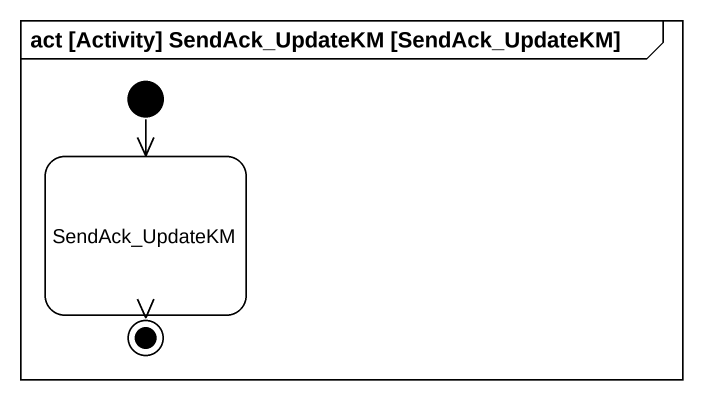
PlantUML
@startuml
mainframe act [Activity] SendAck_UpdateKM [SendAck_UpdateKM]
hide empty description
state SendAck_UpdateKM
[*] --> SendAck_UpdateKM
SendAck_UpdateKM --> [*]
@enduml
